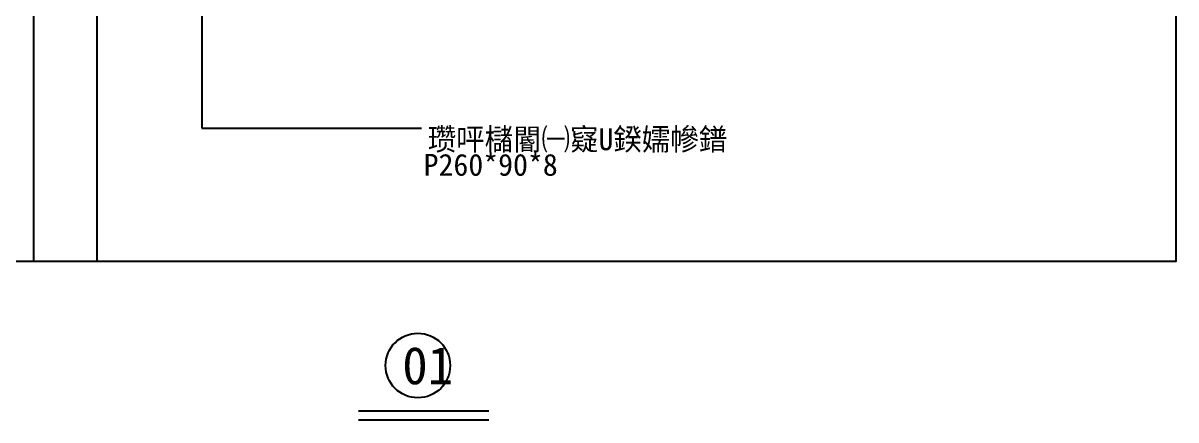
# Model space of a CAD drawing. Header units: metres. Extents: x -1248372 to 1254666, y -4709 to 22932.
# Drawn here: x 1250825 to 1251772, y 17081 to 17407 of the extents above; entities that cross this region are included whole.
import ezdxf

# ---------------------------------------------------------------- set-up
doc = ezdxf.new("R2010")
doc.units = ezdxf.units.M
for name, color, linetype in [('A-ANNO-TEXT', 7, 'Continuous'), ('STEEL', 3, 'Continuous'), ('u鐜荤拑', 113, 'Continuous'), ('绔嬮潰-妤兼澘', 140, 'Continuous'), ('鐪嬬嚎', 8, 'Continuous')]:
    doc.layers.add(name, color=color, linetype=linetype)
doc.dimstyles.get("Standard").update_dxf_attribs({"dimtxt": 2.5, "dimasz": 2.5, "dimexe": 1.25, "dimexo": 0.625, "dimtad": 1, "dimcen": 2.5, "dimazin": 3, "dimtfac": 1, "dimtmove": 0, "dimatfit": 3})

msp = doc.modelspace()

# ---------------------------------------------------------------- linework, layer by layer
msp.add_line((1251100.27, 17080.81), (1251207.29, 17080.81))
msp.add_lwpolyline([(1251100.27, 17088.22), (1251207.29, 17088.22)])
at = {"layer": 'STEEL'}
msp.add_circle((1251149.07, 17125.55), 26.53, dxfattribs=at)
at = {"layer": 'u鐜荤拑'}
msp.add_lwpolyline([(1250617.68, 17762.74), (1251772.05, 17762.74), (1251772.05, 17210.94), (1250617.68, 17210.94)], close=True, dxfattribs=at)
at = {"layer": '绔嬮潰-妤兼澘'}
msp.add_line((1250833.44, 17210.94), (1250833.44, 17762.74), dxfattribs=at)
at = {"layer": '鐪嬬嚎'}
msp.add_line((1250885.44, 17210.94), (1250885.44, 17479.26), dxfattribs=at)

# ---------------------------------------------------------------- texts
msp.add_text('01', height=30.72).set_placement((1251136.27, 17110.19))
at = {"layer": 'A-ANNO-TEXT'}
msp.add_text('P260*90*8', height=18, dxfattribs=at).set_placement((1251153.83, 17281.52))
at = {"layer": 'u鐜荤拑', "insert": (1251157.12, 17320.51), "char_height": 18, "attachment_point": 1}
msp.add_mtext('瓒呯櫧閽㈠寲U鍨嬬幓鐠', dxfattribs=at)

# ---------------------------------------------------------------- leaders
at = {"layer": 'u鐜荤拑'}
msp.add_leader([(1250971.42, 17464.26), (1250971.42, 17320.51), (1251152.12, 17320.51)], dimstyle='Standard', dxfattribs=at)

doc.saveas('drawing.dxf')
